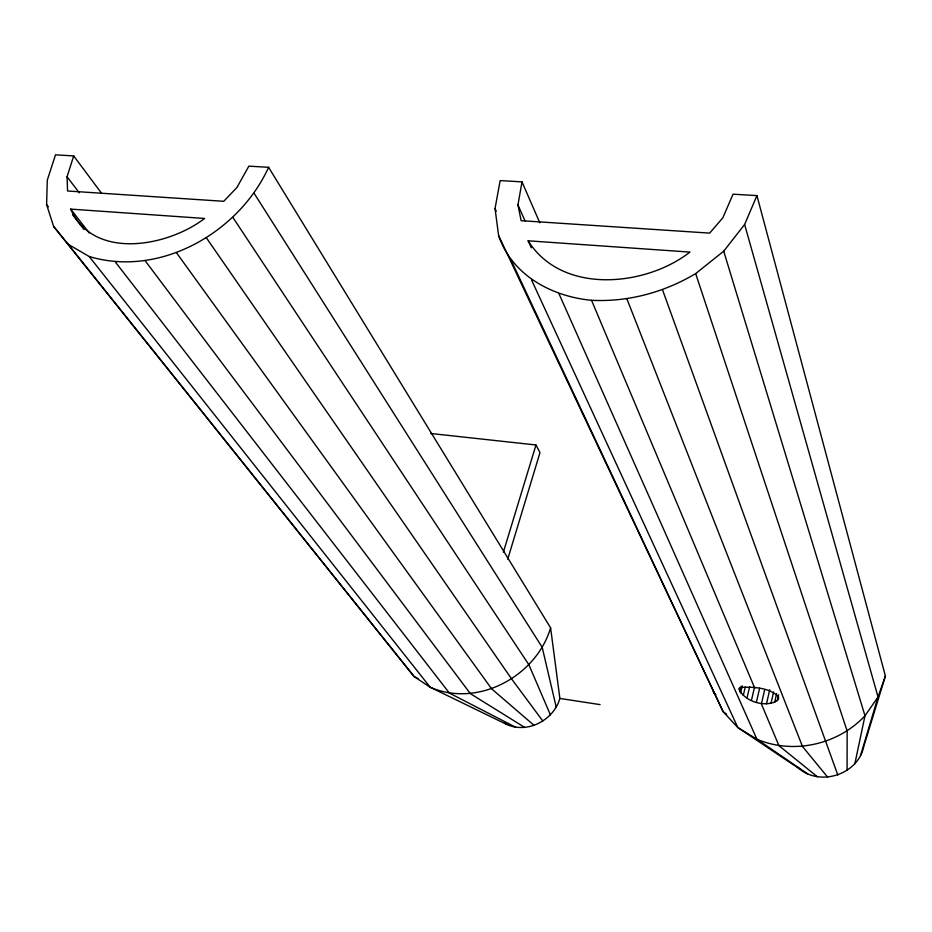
<?xml version="1.0" encoding="UTF-8"?>
<svg xmlns="http://www.w3.org/2000/svg" width="932" height="932" viewBox="0 0 932 932"><rect width="100%" height="100%" fill="white"/><g stroke="black" fill="none" stroke-linecap="round" stroke-linejoin="round"><path stroke-width="1.4" d="M847.095 770.426L847.141 730.991L695.668 273.589L723.71 251.186L744.621 224.495L756.935 195.592L733.041 194.194L722.836 217.808L709.66 233.117L521.128 220.674L517.936 204.924L522.013 181.88L500.158 180.598L495.032 208.547L498.632 235.61L723.127 711.698L737.864 727.589L799.143 768.655C820.836 786.724 858.302 774.212 863.813 746.241L885.4 676.038L756.935 195.592M73.698 155.912L67.069 176.777L67.57 190.99L223.75 201.3L236.938 187.472L248.856 166.152L268.602 167.306L550.602 627.853L559.876 698.441C553.783 720.017 527.838 733.903 506.915 724.525L430.188 687.234L414.123 676.585L53.625 226.453L46.6 204.574L47.299 180.156L55.489 154.852L73.698 155.912L101.378 193.04M854.854 763.786L864.989 715.776L878.037 696.996L885.4 676.038M774.725 702.087L777.3 700.549L778.581 698.709L778.5 696.693C768.935 687.245 752.462 686.709 739.857 687.49L738.796 688.865C744.307 700.946 762.376 706.875 774.725 702.087L776.659 693.583M777.3 700.549L778.581 694.876M766.5 703.846L769.727 689.738M771.044 703.206L773.618 691.905M764.636 689.878L761.397 703.975L778.966 745.705L817.352 776.752M756.376 702.297L759.627 688.224M747.021 697.87L749.654 686.616M751.472 700.223L754.419 687.56M740.591 692.954L742.245 685.905M743.305 695.389L745.285 686.942M739.88 691.94L741.255 686.371M860.562 755.526L878.037 696.996L744.621 224.495M507.73 559.188L539.989 452.626L535.982 444.983L430.747 433.485M503.385 552.093L535.982 444.983M550.602 627.853C536.226 676.399 477.732 708.064 430.188 687.234L89.192 256.51L68.094 244.231L53.625 226.453M89.192 256.51C159.989 277.829 238.965 232.522 268.602 167.306M498.632 235.61C512.018 275.29 551.791 296.539 591.552 300.302C628.18 302.154 664.271 292.333 695.668 273.589M528.164 240.805L689.948 252.094C645.165 286.916 561.751 294.768 528.164 240.805L531.298 247.784M70.692 209.106L204.586 218.461C168.121 246.502 93.631 260.913 70.692 209.106L89.251 232.977M559.876 698.441L600.068 704.615M417.967 678.531L414.123 676.585L68.094 244.231M515.489 727.17L449.387 693.082L115.556 262.276M524.774 727.461L470.369 693.653L145.345 260.983M504.48 722.929L506.915 724.525M807.625 773.851L756.901 739.227L737.864 727.589L531.496 279.821M726.657 714.238L723.127 711.698L510.981 259.958M715.858 694.55L713.621 692.732L713.12 689.983M534.118 725.387L491.642 688.841L176.381 252.607M797.233 766.617L799.143 768.655M827.651 777.148L802.487 746.497L626.98 299.079M46.6 204.574L48.406 206.857M72.556 214.756L84.043 229.505M67.069 176.777L79.337 192.866M542.867 721.077L511.645 678.985L206.31 237.73M232.907 217.471L528.91 664.796L550.404 714.844M254.168 193.378L542.203 647.321L556.206 707.108M495.032 208.547L496.255 211.191M517.936 204.924L525.042 220.872M558.955 293.662L756.901 739.227C793.493 754.71 837.938 744.703 864.989 715.776L723.71 251.186M522.013 181.88L539.826 222.83M591.552 300.302L754.769 688.2M662.582 289.969L837.81 774.993"/></g></svg>
